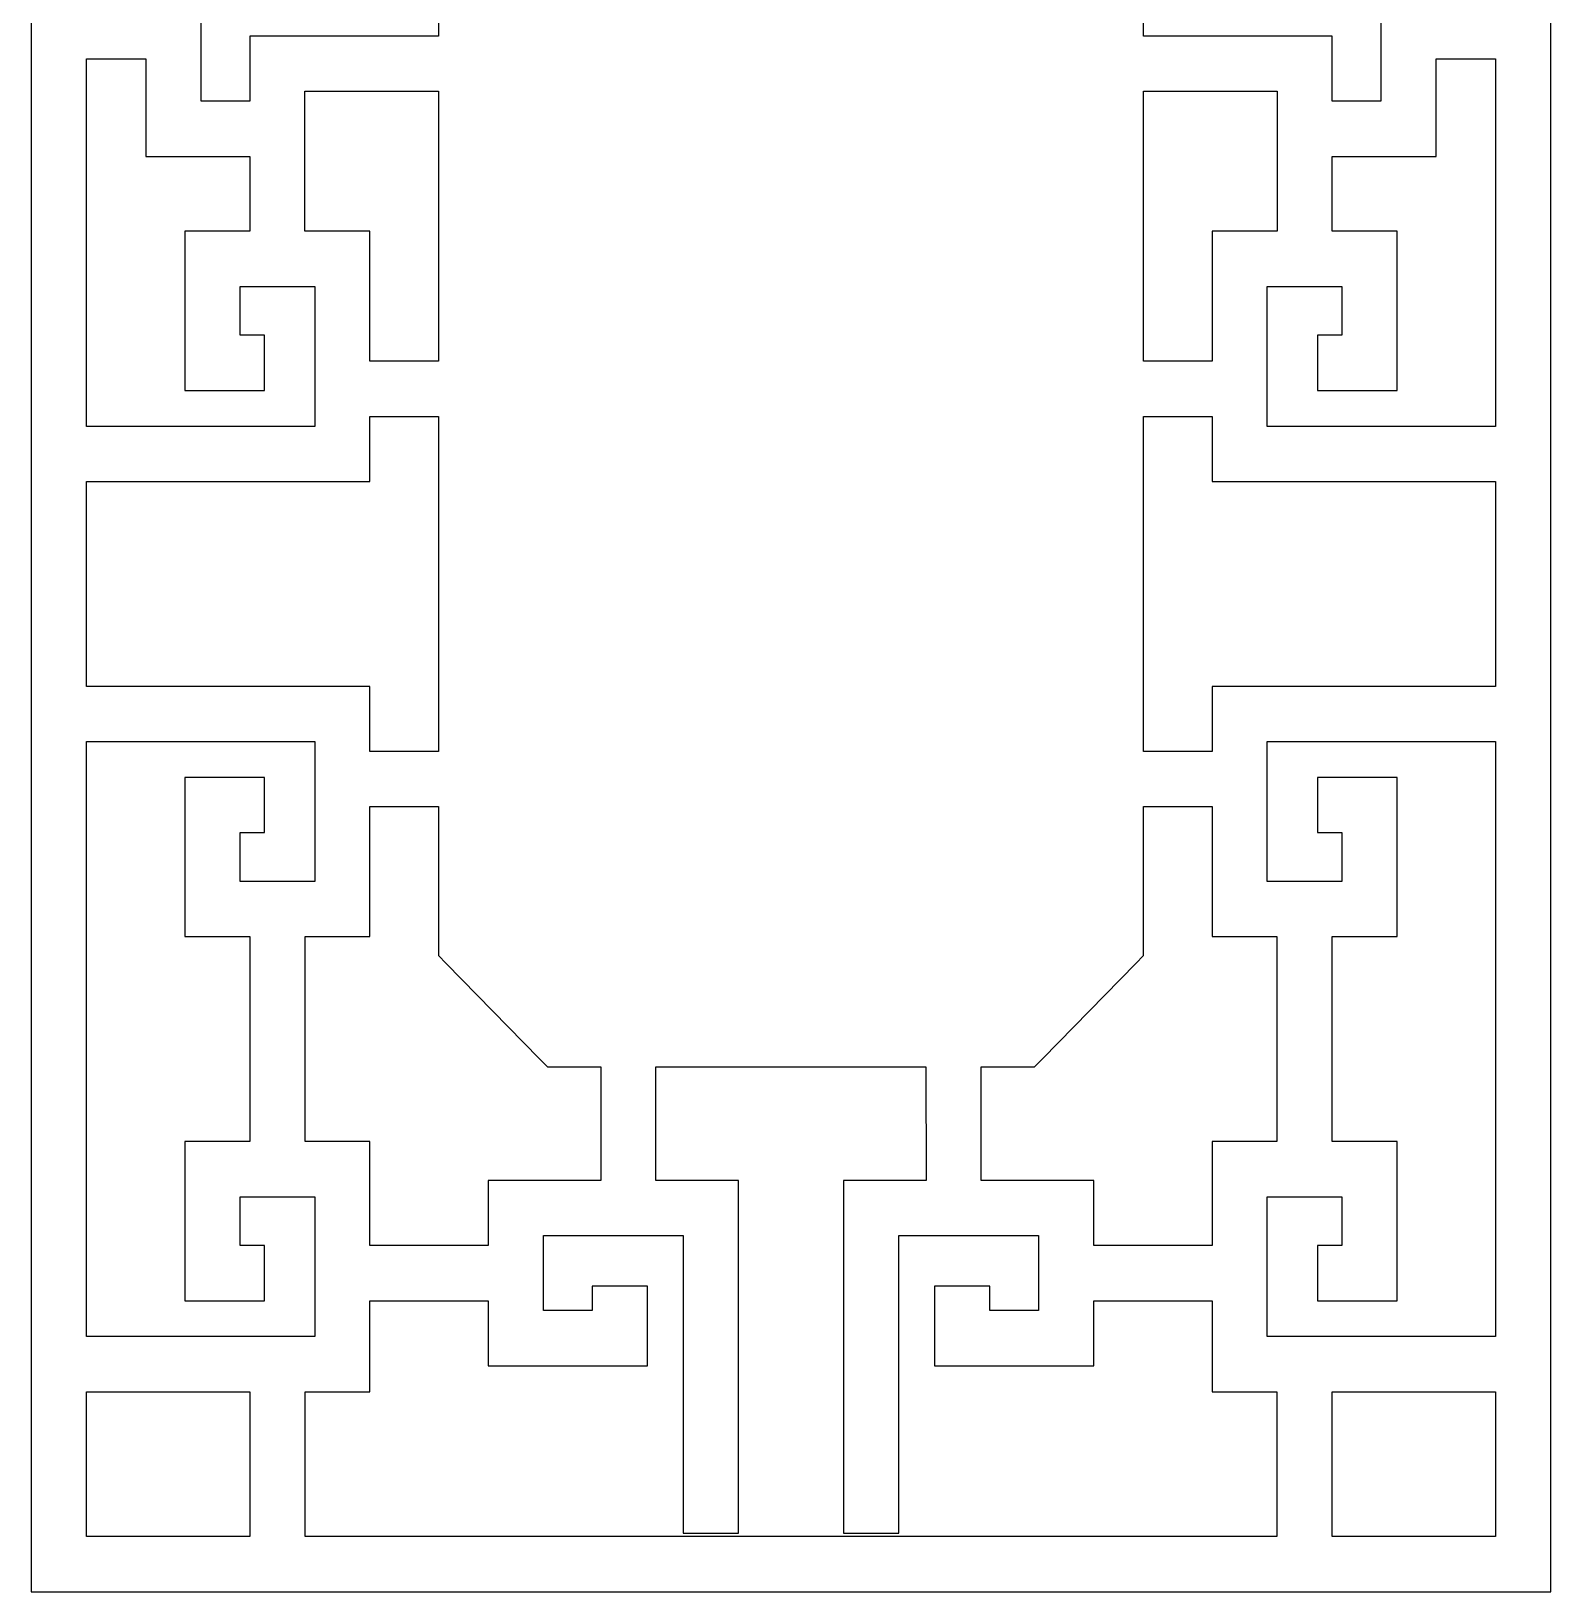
# Model space of a CAD drawing. Header units: centimetres. Extents: x -33 to 28, y -87 to 46.
# Drawn here: x -32.7 to 28.3, y -87.3 to -24.7 of the extents above; entities that cross this region are included whole.
import ezdxf

# ---------------------------------------------------------------- set-up
doc = ezdxf.new("R2010")
doc.units = ezdxf.units.CM
doc.header["$MEASUREMENT"] = 0
doc.layers.add('layer 1', color=7, linetype='Continuous')

msp = doc.modelspace()

# ---------------------------------------------------------------- linework, layer by layer
at = {"layer": 'layer 1', "color": 242}
for points, knots in [([(28.32138, 45.78749), (28.32138, 45.78749), (28.32138, 37.75961), (28.32138, 37.75961), (28.32138, 37.75961), (28.32138, 37.75961), (28.32138, 35.55055), (28.32138, 35.55055), (28.32138, 35.55055), (28.32138, 35.55055), (28.32138, 11.66928), (28.32138, 11.66928), (28.32138, 11.66928), (28.32138, 11.66928), (28.32138, 9.46022), (28.32138, 9.46022), (28.32138, 9.46022), (28.32138, 9.46022), (28.32138, 1.23308), (28.32138, 1.23308), (28.32138, 1.23308), (28.32138, 1.23308), (28.32138, -0.97598), (28.32138, -0.97598), (28.32138, -0.97598), (28.32138, -0.97598), (28.32138, -40.5116), (28.32138, -40.5116), (28.32138, -40.5116), (28.32138, -40.5116), (28.32138, -42.72066), (28.32138, -42.72066), (28.32138, -42.72066), (28.32138, -42.72066), (28.32138, -50.9478), (28.32138, -50.9478), (28.32138, -50.9478), (28.32138, -50.9478), (28.32138, -53.15686), (28.32138, -53.15686), (28.32138, -53.15686), (28.32138, -53.15686), (28.32138, -77.03813), (28.32138, -77.03813), (28.32138, -77.03813), (28.32138, -77.03813), (28.32138, -79.24719), (28.32138, -79.24719), (28.32138, -79.24719), (28.32138, -79.24719), (28.32138, -87.27496), (28.32138, -87.27496), (28.32138, -87.27496), (28.32138, -87.27496), (-32.66557, -87.27496), (-32.66557, -87.27496), (-32.66557, -87.27496), (-32.66557, -87.27496), (-32.66557, 45.78749), (-32.66557, 45.78749), (-32.66557, 45.78749), (-32.66557, 45.78749), (28.32138, 45.78749), (28.32138, 45.78749)], [0, 0, 0, 0, 0.05882353, 0.05882353, 0.05882353, 0.05882353, 0.11764706, 0.11764706, 0.11764706, 0.11764706, 0.17647059, 0.17647059, 0.17647059, 0.17647059, 0.23529412, 0.23529412, 0.23529412, 0.23529412, 0.29411765, 0.29411765, 0.29411765, 0.29411765, 0.35294118, 0.35294118, 0.35294118, 0.35294118, 0.41176471, 0.41176471, 0.41176471, 0.41176471, 0.47058824, 0.47058824, 0.47058824, 0.47058824, 0.52941176, 0.52941176, 0.52941176, 0.52941176, 0.58823529, 0.58823529, 0.58823529, 0.58823529, 0.64705882, 0.64705882, 0.64705882, 0.64705882, 0.70588235, 0.70588235, 0.70588235, 0.70588235, 0.76470588, 0.76470588, 0.76470588, 0.76470588, 0.82352941, 0.82352941, 0.82352941, 0.82352941, 0.88235294, 0.88235294, 0.88235294, 0.88235294, 1, 1, 1, 1]), ([(-16.32196, -24.85736), (-16.32196, -24.85736), (-16.32196, -16.63011), (-16.32196, -16.63011), (-16.32196, -16.63011), (-16.32196, -16.63011), (-22.78369, -16.63016), (-22.78369, -16.63016), (-22.78369, -16.63016), (-22.78369, -16.63016), (-23.88822, -16.63016), (-23.88822, -16.63016), (-23.88822, -16.63016), (-23.88822, -16.63016), (-23.88822, -15.52563), (-23.88822, -15.52563), (-23.88822, -15.52563), (-23.88822, -15.52563), (-23.88822, -14.02541), (-23.88822, -14.02541), (-23.88822, -14.02541), (-23.88822, -14.02541), (-25.84939, -14.02541), (-25.84939, -14.02541), (-25.84939, -14.02541), (-25.84939, -14.02541), (-25.84939, -27.46206), (-25.84939, -27.46206), (-25.84939, -27.46206), (-25.84939, -27.46206), (-23.88822, -27.46206), (-23.88822, -27.46206), (-23.88822, -27.46206), (-23.88822, -27.46206), (-23.88822, -25.96183), (-23.88822, -25.96183), (-23.88822, -25.96183), (-23.88822, -25.96183), (-23.88822, -24.85725), (-23.88822, -24.85725), (-23.88822, -24.85725), (-23.88822, -24.85725), (-22.78369, -24.8573), (-22.78369, -24.8573), (-22.78369, -24.8573), (-22.78369, -24.8573), (-16.32196, -24.85736), (-16.32196, -24.85736)], [0, 0, 0, 0, 0.07692308, 0.07692308, 0.07692308, 0.07692308, 0.15384615, 0.15384615, 0.15384615, 0.15384615, 0.23076923, 0.23076923, 0.23076923, 0.23076923, 0.30769231, 0.30769231, 0.30769231, 0.30769231, 0.38461538, 0.38461538, 0.38461538, 0.38461538, 0.46153846, 0.46153846, 0.46153846, 0.46153846, 0.53846154, 0.53846154, 0.53846154, 0.53846154, 0.61538462, 0.61538462, 0.61538462, 0.61538462, 0.69230769, 0.69230769, 0.69230769, 0.69230769, 0.76923077, 0.76923077, 0.76923077, 0.76923077, 0.84615385, 0.84615385, 0.84615385, 0.84615385, 1, 1, 1, 1]), ([(11.97776, -16.63016), (11.97776, -16.63016), (11.97776, -24.85741), (11.97776, -24.85741), (11.97776, -24.85741), (11.97776, -24.85741), (18.4395, -24.85736), (18.4395, -24.85736), (18.4395, -24.85736), (18.4395, -24.85736), (19.54397, -24.8573), (19.54397, -24.8573), (19.54397, -24.8573), (19.54397, -24.8573), (19.54403, -25.96189), (19.54403, -25.96189), (19.54403, -25.96189), (19.54403, -25.96189), (19.54403, -27.46211), (19.54403, -27.46211), (19.54403, -27.46211), (19.54403, -27.46211), (21.5052, -27.46211), (21.5052, -27.46211), (21.5052, -27.46211), (21.5052, -27.46211), (21.5052, -14.02547), (21.5052, -14.02547), (21.5052, -14.02547), (21.5052, -14.02547), (19.54403, -14.02547), (19.54403, -14.02547), (19.54403, -14.02547), (19.54403, -14.02547), (19.54403, -15.52569), (19.54403, -15.52569), (19.54403, -15.52569), (19.54403, -15.52569), (19.54397, -16.63022), (19.54397, -16.63022), (19.54397, -16.63022), (19.54397, -16.63022), (18.4395, -16.63022), (18.4395, -16.63022), (18.4395, -16.63022), (18.4395, -16.63022), (11.97776, -16.63016), (11.97776, -16.63016)], [0, 0, 0, 0, 0.07692308, 0.07692308, 0.07692308, 0.07692308, 0.15384615, 0.15384615, 0.15384615, 0.15384615, 0.23076923, 0.23076923, 0.23076923, 0.23076923, 0.30769231, 0.30769231, 0.30769231, 0.30769231, 0.38461538, 0.38461538, 0.38461538, 0.38461538, 0.46153846, 0.46153846, 0.46153846, 0.46153846, 0.53846154, 0.53846154, 0.53846154, 0.53846154, 0.61538462, 0.61538462, 0.61538462, 0.61538462, 0.69230769, 0.69230769, 0.69230769, 0.69230769, 0.76923077, 0.76923077, 0.76923077, 0.76923077, 0.84615385, 0.84615385, 0.84615385, 0.84615385, 1, 1, 1, 1]), ([(-30.44787, -40.51155), (-30.44787, -40.51155), (-21.27925, -40.5116), (-21.27925, -40.5116), (-21.27925, -40.5116), (-21.27925, -40.5116), (-21.2792, -34.89781), (-21.2792, -34.89781), (-21.2792, -34.89781), (-21.2792, -34.89781), (-24.28391, -34.89781), (-24.28391, -34.89781), (-24.28391, -34.89781), (-24.28391, -34.89781), (-24.28391, -36.8546), (-24.28391, -36.8546), (-24.28391, -36.8546), (-24.28391, -36.8546), (-23.30552, -36.8546), (-23.30552, -36.8546), (-23.30552, -36.8546), (-23.30552, -36.8546), (-23.30552, -39.07231), (-23.30552, -39.07231), (-23.30552, -39.07231), (-23.30552, -39.07231), (-25.39277, -39.07231), (-25.39277, -39.07231), (-25.39277, -39.07231), (-25.39277, -39.07231), (-26.50162, -39.07231), (-26.50162, -39.07231), (-26.50162, -39.07231), (-26.50162, -39.07231), (-26.50162, -37.96346), (-26.50162, -37.96346), (-26.50162, -37.96346), (-26.50162, -37.96346), (-26.50162, -33.78895), (-26.50162, -33.78895), (-26.50162, -33.78895), (-26.50162, -33.78895), (-26.50162, -32.6801), (-26.50162, -32.6801), (-26.50162, -32.6801), (-26.50162, -32.6801), (-25.39277, -32.6801), (-25.39277, -32.6801), (-25.39277, -32.6801), (-25.39277, -32.6801), (-23.88828, -32.6801), (-23.88828, -32.6801), (-23.88828, -32.6801), (-23.88828, -32.6801), (-23.88822, -29.67976), (-23.88822, -29.67976), (-23.88822, -29.67976), (-23.88822, -29.67976), (-26.95825, -29.67976), (-26.95825, -29.67976), (-26.95825, -29.67976), (-26.95825, -29.67976), (-28.0671, -29.67976), (-28.0671, -29.67976), (-28.0671, -29.67976), (-28.0671, -29.67976), (-28.0671, -28.57091), (-28.0671, -28.57091), (-28.0671, -28.57091), (-28.0671, -28.57091), (-28.0671, -25.7618), (-28.0671, -25.7618), (-28.0671, -25.7618), (-28.0671, -25.7618), (-30.44787, -25.76174), (-30.44787, -25.76174), (-30.44787, -25.76174), (-30.44787, -25.76174), (-30.44787, -40.51155), (-30.44787, -40.51155)], [0, 0, 0, 0, 0.04761905, 0.04761905, 0.04761905, 0.04761905, 0.0952381, 0.0952381, 0.0952381, 0.0952381, 0.14285714, 0.14285714, 0.14285714, 0.14285714, 0.19047619, 0.19047619, 0.19047619, 0.19047619, 0.23809524, 0.23809524, 0.23809524, 0.23809524, 0.28571429, 0.28571429, 0.28571429, 0.28571429, 0.33333333, 0.33333333, 0.33333333, 0.33333333, 0.38095238, 0.38095238, 0.38095238, 0.38095238, 0.42857143, 0.42857143, 0.42857143, 0.42857143, 0.47619048, 0.47619048, 0.47619048, 0.47619048, 0.52380952, 0.52380952, 0.52380952, 0.52380952, 0.57142857, 0.57142857, 0.57142857, 0.57142857, 0.61904762, 0.61904762, 0.61904762, 0.61904762, 0.66666667, 0.66666667, 0.66666667, 0.66666667, 0.71428571, 0.71428571, 0.71428571, 0.71428571, 0.76190476, 0.76190476, 0.76190476, 0.76190476, 0.80952381, 0.80952381, 0.80952381, 0.80952381, 0.85714286, 0.85714286, 0.85714286, 0.85714286, 0.9047619, 0.9047619, 0.9047619, 0.9047619, 1, 1, 1, 1]), ([(26.10367, -25.7618), (26.10367, -25.7618), (23.72291, -25.76185), (23.72291, -25.76185), (23.72291, -25.76185), (23.72291, -25.76185), (23.72291, -28.57097), (23.72291, -28.57097), (23.72291, -28.57097), (23.72291, -28.57097), (23.72291, -29.67982), (23.72291, -29.67982), (23.72291, -29.67982), (23.72291, -29.67982), (22.61406, -29.67982), (22.61406, -29.67982), (22.61406, -29.67982), (22.61406, -29.67982), (19.54403, -29.67982), (19.54403, -29.67982), (19.54403, -29.67982), (19.54403, -29.67982), (19.54408, -32.68016), (19.54408, -32.68016), (19.54408, -32.68016), (19.54408, -32.68016), (21.04858, -32.68016), (21.04858, -32.68016), (21.04858, -32.68016), (21.04858, -32.68016), (22.15743, -32.68016), (22.15743, -32.68016), (22.15743, -32.68016), (22.15743, -32.68016), (22.15743, -33.78901), (22.15743, -33.78901), (22.15743, -33.78901), (22.15743, -33.78901), (22.15743, -37.96351), (22.15743, -37.96351), (22.15743, -37.96351), (22.15743, -37.96351), (22.15743, -39.07236), (22.15743, -39.07236), (22.15743, -39.07236), (22.15743, -39.07236), (21.04858, -39.07236), (21.04858, -39.07236), (21.04858, -39.07236), (21.04858, -39.07236), (18.96132, -39.07236), (18.96132, -39.07236), (18.96132, -39.07236), (18.96132, -39.07236), (18.96132, -36.85466), (18.96132, -36.85466), (18.96132, -36.85466), (18.96132, -36.85466), (19.93972, -36.85466), (19.93972, -36.85466), (19.93972, -36.85466), (19.93972, -36.85466), (19.93972, -34.89786), (19.93972, -34.89786), (19.93972, -34.89786), (19.93972, -34.89786), (16.93501, -34.89786), (16.93501, -34.89786), (16.93501, -34.89786), (16.93501, -34.89786), (16.93506, -40.51166), (16.93506, -40.51166), (16.93506, -40.51166), (16.93506, -40.51166), (26.10367, -40.5116), (26.10367, -40.5116), (26.10367, -40.5116), (26.10367, -40.5116), (26.10367, -25.7618), (26.10367, -25.7618)], [0, 0, 0, 0, 0.04761905, 0.04761905, 0.04761905, 0.04761905, 0.0952381, 0.0952381, 0.0952381, 0.0952381, 0.14285714, 0.14285714, 0.14285714, 0.14285714, 0.19047619, 0.19047619, 0.19047619, 0.19047619, 0.23809524, 0.23809524, 0.23809524, 0.23809524, 0.28571429, 0.28571429, 0.28571429, 0.28571429, 0.33333333, 0.33333333, 0.33333333, 0.33333333, 0.38095238, 0.38095238, 0.38095238, 0.38095238, 0.42857143, 0.42857143, 0.42857143, 0.42857143, 0.47619048, 0.47619048, 0.47619048, 0.47619048, 0.52380952, 0.52380952, 0.52380952, 0.52380952, 0.57142857, 0.57142857, 0.57142857, 0.57142857, 0.61904762, 0.61904762, 0.61904762, 0.61904762, 0.66666667, 0.66666667, 0.66666667, 0.66666667, 0.71428571, 0.71428571, 0.71428571, 0.71428571, 0.76190476, 0.76190476, 0.76190476, 0.76190476, 0.80952381, 0.80952381, 0.80952381, 0.80952381, 0.85714286, 0.85714286, 0.85714286, 0.85714286, 0.9047619, 0.9047619, 0.9047619, 0.9047619, 1, 1, 1, 1]), ([(-16.32196, -37.89814), (-16.32196, -37.89814), (-16.32196, -27.06642), (-16.32196, -27.06642), (-16.32196, -27.06642), (-16.32196, -27.06642), (-21.67916, -27.06636), (-21.67916, -27.06636), (-21.67916, -27.06636), (-21.67916, -27.06636), (-21.67922, -32.6801), (-21.67922, -32.6801), (-21.67922, -32.6801), (-21.67922, -32.6801), (-20.17467, -32.6801), (-20.17467, -32.6801), (-20.17467, -32.6801), (-20.17467, -32.6801), (-19.07014, -32.6801), (-19.07014, -32.6801), (-19.07014, -32.6801), (-19.07014, -32.6801), (-19.07014, -33.78895), (-19.07014, -33.78895), (-19.07014, -33.78895), (-19.07014, -33.78895), (-19.0702, -37.89814), (-19.0702, -37.89814), (-19.0702, -37.89814), (-19.0702, -37.89814), (-16.32196, -37.89814), (-16.32196, -37.89814)], [0, 0, 0, 0, 0.11111111, 0.11111111, 0.11111111, 0.11111111, 0.22222222, 0.22222222, 0.22222222, 0.22222222, 0.33333333, 0.33333333, 0.33333333, 0.33333333, 0.44444444, 0.44444444, 0.44444444, 0.44444444, 0.55555556, 0.55555556, 0.55555556, 0.55555556, 0.66666667, 0.66666667, 0.66666667, 0.66666667, 0.77777778, 0.77777778, 0.77777778, 0.77777778, 1, 1, 1, 1]), ([(11.97776, -27.06647), (11.97776, -27.06647), (11.97776, -37.89814), (11.97776, -37.89814), (11.97776, -37.89814), (11.97776, -37.89814), (14.726, -37.89814), (14.726, -37.89814), (14.726, -37.89814), (14.726, -37.89814), (14.72595, -33.78901), (14.72595, -33.78901), (14.72595, -33.78901), (14.72595, -33.78901), (14.72589, -32.68016), (14.72589, -32.68016), (14.72589, -32.68016), (14.72589, -32.68016), (15.83048, -32.68016), (15.83048, -32.68016), (15.83048, -32.68016), (15.83048, -32.68016), (17.33502, -32.68016), (17.33502, -32.68016), (17.33502, -32.68016), (17.33502, -32.68016), (17.33497, -27.06642), (17.33497, -27.06642), (17.33497, -27.06642), (17.33497, -27.06642), (11.97776, -27.06647), (11.97776, -27.06647)], [0, 0, 0, 0, 0.11111111, 0.11111111, 0.11111111, 0.11111111, 0.22222222, 0.22222222, 0.22222222, 0.22222222, 0.33333333, 0.33333333, 0.33333333, 0.33333333, 0.44444444, 0.44444444, 0.44444444, 0.44444444, 0.55555556, 0.55555556, 0.55555556, 0.55555556, 0.66666667, 0.66666667, 0.66666667, 0.66666667, 0.77777778, 0.77777778, 0.77777778, 0.77777778, 1, 1, 1, 1]), ([(-16.32196, -53.55261), (-16.32196, -53.55261), (-16.32196, -40.11585), (-16.32196, -40.11585), (-16.32196, -40.11585), (-16.32196, -40.11585), (-19.0702, -40.11585), (-19.0702, -40.11585), (-19.0702, -40.11585), (-19.0702, -40.11585), (-19.0702, -41.61613), (-19.0702, -41.61613), (-19.0702, -41.61613), (-19.0702, -41.61613), (-19.07025, -42.72066), (-19.07025, -42.72066), (-19.07025, -42.72066), (-19.07025, -42.72066), (-20.17472, -42.72066), (-20.17472, -42.72066), (-20.17472, -42.72066), (-20.17472, -42.72066), (-30.44787, -42.7206), (-30.44787, -42.7206), (-30.44787, -42.7206), (-30.44787, -42.7206), (-30.44787, -50.9478), (-30.44787, -50.9478), (-30.44787, -50.9478), (-30.44787, -50.9478), (-20.17472, -50.94774), (-20.17472, -50.94774), (-20.17472, -50.94774), (-20.17472, -50.94774), (-19.07025, -50.94769), (-19.07025, -50.94769), (-19.07025, -50.94769), (-19.07025, -50.94769), (-19.0702, -52.05227), (-19.0702, -52.05227), (-19.0702, -52.05227), (-19.0702, -52.05227), (-19.0702, -53.55261), (-19.0702, -53.55261), (-19.0702, -53.55261), (-19.0702, -53.55261), (-16.32196, -53.55261), (-16.32196, -53.55261)], [0, 0, 0, 0, 0.07692308, 0.07692308, 0.07692308, 0.07692308, 0.15384615, 0.15384615, 0.15384615, 0.15384615, 0.23076923, 0.23076923, 0.23076923, 0.23076923, 0.30769231, 0.30769231, 0.30769231, 0.30769231, 0.38461538, 0.38461538, 0.38461538, 0.38461538, 0.46153846, 0.46153846, 0.46153846, 0.46153846, 0.53846154, 0.53846154, 0.53846154, 0.53846154, 0.61538462, 0.61538462, 0.61538462, 0.61538462, 0.69230769, 0.69230769, 0.69230769, 0.69230769, 0.76923077, 0.76923077, 0.76923077, 0.76923077, 0.84615385, 0.84615385, 0.84615385, 0.84615385, 1, 1, 1, 1]), ([(26.10367, -42.72066), (26.10367, -42.72066), (15.83053, -42.72072), (15.83053, -42.72072), (15.83053, -42.72072), (15.83053, -42.72072), (14.726, -42.72072), (14.726, -42.72072), (14.726, -42.72072), (14.726, -42.72072), (14.726, -41.61619), (14.726, -41.61619), (14.726, -41.61619), (14.726, -41.61619), (14.726, -40.11585), (14.726, -40.11585), (14.726, -40.11585), (14.726, -40.11585), (11.97776, -40.11585), (11.97776, -40.11585), (11.97776, -40.11585), (11.97776, -40.11585), (11.97776, -53.55261), (11.97776, -53.55261), (11.97776, -53.55261), (11.97776, -53.55261), (14.726, -53.55261), (14.726, -53.55261), (14.726, -53.55261), (14.726, -53.55261), (14.726, -52.05227), (14.726, -52.05227), (14.726, -52.05227), (14.726, -52.05227), (14.726, -50.94769), (14.726, -50.94769), (14.726, -50.94769), (14.726, -50.94769), (15.83053, -50.94774), (15.83053, -50.94774), (15.83053, -50.94774), (15.83053, -50.94774), (26.10367, -50.9478), (26.10367, -50.9478), (26.10367, -50.9478), (26.10367, -50.9478), (26.10367, -42.72066), (26.10367, -42.72066)], [0, 0, 0, 0, 0.07692308, 0.07692308, 0.07692308, 0.07692308, 0.15384615, 0.15384615, 0.15384615, 0.15384615, 0.23076923, 0.23076923, 0.23076923, 0.23076923, 0.30769231, 0.30769231, 0.30769231, 0.30769231, 0.38461538, 0.38461538, 0.38461538, 0.38461538, 0.46153846, 0.46153846, 0.46153846, 0.46153846, 0.53846154, 0.53846154, 0.53846154, 0.53846154, 0.61538462, 0.61538462, 0.61538462, 0.61538462, 0.69230769, 0.69230769, 0.69230769, 0.69230769, 0.76923077, 0.76923077, 0.76923077, 0.76923077, 0.84615385, 0.84615385, 0.84615385, 0.84615385, 1, 1, 1, 1]), ([(-30.44787, -77.03813), (-30.44787, -77.03813), (-21.27925, -77.03819), (-21.27925, -77.03819), (-21.27925, -77.03819), (-21.27925, -77.03819), (-21.2792, -71.42445), (-21.2792, -71.42445), (-21.2792, -71.42445), (-21.2792, -71.42445), (-24.28391, -71.42445), (-24.28391, -71.42445), (-24.28391, -71.42445), (-24.28391, -71.42445), (-24.28391, -73.38124), (-24.28391, -73.38124), (-24.28391, -73.38124), (-24.28391, -73.38124), (-23.30552, -73.38124), (-23.30552, -73.38124), (-23.30552, -73.38124), (-23.30552, -73.38124), (-23.30552, -75.59895), (-23.30552, -75.59895), (-23.30552, -75.59895), (-23.30552, -75.59895), (-25.39277, -75.59895), (-25.39277, -75.59895), (-25.39277, -75.59895), (-25.39277, -75.59895), (-26.50162, -75.59895), (-26.50162, -75.59895), (-26.50162, -75.59895), (-26.50162, -75.59895), (-26.50162, -74.49009), (-26.50162, -74.49009), (-26.50162, -74.49009), (-26.50162, -74.49009), (-26.50162, -70.31559), (-26.50162, -70.31559), (-26.50162, -70.31559), (-26.50162, -70.31559), (-26.50162, -69.20674), (-26.50162, -69.20674), (-26.50162, -69.20674), (-26.50162, -69.20674), (-25.39277, -69.20674), (-25.39277, -69.20674), (-25.39277, -69.20674), (-25.39277, -69.20674), (-23.89249, -69.20674), (-23.89249, -69.20674), (-23.89249, -69.20674), (-23.89249, -69.20674), (-23.89249, -60.98825), (-23.89249, -60.98825), (-23.89249, -60.98825), (-23.89249, -60.98825), (-25.39277, -60.98825), (-25.39277, -60.98825), (-25.39277, -60.98825), (-25.39277, -60.98825), (-26.50162, -60.98825), (-26.50162, -60.98825), (-26.50162, -60.98825), (-26.50162, -60.98825), (-26.50162, -59.87939), (-26.50162, -59.87939), (-26.50162, -59.87939), (-26.50162, -59.87939), (-26.50162, -55.70489), (-26.50162, -55.70489), (-26.50162, -55.70489), (-26.50162, -55.70489), (-26.50162, -54.59604), (-26.50162, -54.59604), (-26.50162, -54.59604), (-26.50162, -54.59604), (-25.39277, -54.59604), (-25.39277, -54.59604), (-25.39277, -54.59604), (-25.39277, -54.59604), (-23.30552, -54.59604), (-23.30552, -54.59604), (-23.30552, -54.59604), (-23.30552, -54.59604), (-23.30552, -56.81375), (-23.30552, -56.81375), (-23.30552, -56.81375), (-23.30552, -56.81375), (-24.28391, -56.81375), (-24.28391, -56.81375), (-24.28391, -56.81375), (-24.28391, -56.81375), (-24.28391, -58.77054), (-24.28391, -58.77054), (-24.28391, -58.77054), (-24.28391, -58.77054), (-21.2792, -58.77054), (-21.2792, -58.77054), (-21.2792, -58.77054), (-21.2792, -58.77054), (-21.27925, -53.1568), (-21.27925, -53.1568), (-21.27925, -53.1568), (-21.27925, -53.1568), (-30.44787, -53.15686), (-30.44787, -53.15686), (-30.44787, -53.15686), (-30.44787, -53.15686), (-30.44787, -77.03813), (-30.44787, -77.03813)], [0, 0, 0, 0, 0.03448276, 0.03448276, 0.03448276, 0.03448276, 0.06896552, 0.06896552, 0.06896552, 0.06896552, 0.10344828, 0.10344828, 0.10344828, 0.10344828, 0.13793103, 0.13793103, 0.13793103, 0.13793103, 0.17241379, 0.17241379, 0.17241379, 0.17241379, 0.20689655, 0.20689655, 0.20689655, 0.20689655, 0.24137931, 0.24137931, 0.24137931, 0.24137931, 0.27586207, 0.27586207, 0.27586207, 0.27586207, 0.31034483, 0.31034483, 0.31034483, 0.31034483, 0.34482759, 0.34482759, 0.34482759, 0.34482759, 0.37931034, 0.37931034, 0.37931034, 0.37931034, 0.4137931, 0.4137931, 0.4137931, 0.4137931, 0.44827586, 0.44827586, 0.44827586, 0.44827586, 0.48275862, 0.48275862, 0.48275862, 0.48275862, 0.51724138, 0.51724138, 0.51724138, 0.51724138, 0.55172414, 0.55172414, 0.55172414, 0.55172414, 0.5862069, 0.5862069, 0.5862069, 0.5862069, 0.62068966, 0.62068966, 0.62068966, 0.62068966, 0.65517241, 0.65517241, 0.65517241, 0.65517241, 0.68965517, 0.68965517, 0.68965517, 0.68965517, 0.72413793, 0.72413793, 0.72413793, 0.72413793, 0.75862069, 0.75862069, 0.75862069, 0.75862069, 0.79310345, 0.79310345, 0.79310345, 0.79310345, 0.82758621, 0.82758621, 0.82758621, 0.82758621, 0.86206897, 0.86206897, 0.86206897, 0.86206897, 0.89655172, 0.89655172, 0.89655172, 0.89655172, 0.93103448, 0.93103448, 0.93103448, 0.93103448, 1, 1, 1, 1]), ([(26.10367, -53.15686), (26.10367, -53.15686), (16.93506, -53.1568), (16.93506, -53.1568), (16.93506, -53.1568), (16.93506, -53.1568), (16.93501, -58.77054), (16.93501, -58.77054), (16.93501, -58.77054), (16.93501, -58.77054), (19.93972, -58.77054), (19.93972, -58.77054), (19.93972, -58.77054), (19.93972, -58.77054), (19.93972, -56.81375), (19.93972, -56.81375), (19.93972, -56.81375), (19.93972, -56.81375), (18.96132, -56.81375), (18.96132, -56.81375), (18.96132, -56.81375), (18.96132, -56.81375), (18.96132, -54.59604), (18.96132, -54.59604), (18.96132, -54.59604), (18.96132, -54.59604), (21.04858, -54.59604), (21.04858, -54.59604), (21.04858, -54.59604), (21.04858, -54.59604), (22.15743, -54.59604), (22.15743, -54.59604), (22.15743, -54.59604), (22.15743, -54.59604), (22.15743, -55.70489), (22.15743, -55.70489), (22.15743, -55.70489), (22.15743, -55.70489), (22.15743, -59.87939), (22.15743, -59.87939), (22.15743, -59.87939), (22.15743, -59.87939), (22.15743, -60.98825), (22.15743, -60.98825), (22.15743, -60.98825), (22.15743, -60.98825), (21.04858, -60.98825), (21.04858, -60.98825), (21.04858, -60.98825), (21.04858, -60.98825), (19.54841, -60.98825), (19.54841, -60.98825), (19.54841, -60.98825), (19.54841, -60.98825), (19.54841, -69.20674), (19.54841, -69.20674), (19.54841, -69.20674), (19.54841, -69.20674), (21.04858, -69.20674), (21.04858, -69.20674), (21.04858, -69.20674), (21.04858, -69.20674), (22.15743, -69.20674), (22.15743, -69.20674), (22.15743, -69.20674), (22.15743, -69.20674), (22.15743, -70.31559), (22.15743, -70.31559), (22.15743, -70.31559), (22.15743, -70.31559), (22.15743, -74.49009), (22.15743, -74.49009), (22.15743, -74.49009), (22.15743, -74.49009), (22.15743, -75.59895), (22.15743, -75.59895), (22.15743, -75.59895), (22.15743, -75.59895), (21.04858, -75.59895), (21.04858, -75.59895), (21.04858, -75.59895), (21.04858, -75.59895), (18.96132, -75.59895), (18.96132, -75.59895), (18.96132, -75.59895), (18.96132, -75.59895), (18.96132, -73.38124), (18.96132, -73.38124), (18.96132, -73.38124), (18.96132, -73.38124), (19.93972, -73.38124), (19.93972, -73.38124), (19.93972, -73.38124), (19.93972, -73.38124), (19.93972, -71.42445), (19.93972, -71.42445), (19.93972, -71.42445), (19.93972, -71.42445), (16.93501, -71.42445), (16.93501, -71.42445), (16.93501, -71.42445), (16.93501, -71.42445), (16.93506, -77.03819), (16.93506, -77.03819), (16.93506, -77.03819), (16.93506, -77.03819), (26.10367, -77.03813), (26.10367, -77.03813), (26.10367, -77.03813), (26.10367, -77.03813), (26.10367, -53.15686), (26.10367, -53.15686)], [0, 0, 0, 0, 0.03448276, 0.03448276, 0.03448276, 0.03448276, 0.06896552, 0.06896552, 0.06896552, 0.06896552, 0.10344828, 0.10344828, 0.10344828, 0.10344828, 0.13793103, 0.13793103, 0.13793103, 0.13793103, 0.17241379, 0.17241379, 0.17241379, 0.17241379, 0.20689655, 0.20689655, 0.20689655, 0.20689655, 0.24137931, 0.24137931, 0.24137931, 0.24137931, 0.27586207, 0.27586207, 0.27586207, 0.27586207, 0.31034483, 0.31034483, 0.31034483, 0.31034483, 0.34482759, 0.34482759, 0.34482759, 0.34482759, 0.37931034, 0.37931034, 0.37931034, 0.37931034, 0.4137931, 0.4137931, 0.4137931, 0.4137931, 0.44827586, 0.44827586, 0.44827586, 0.44827586, 0.48275862, 0.48275862, 0.48275862, 0.48275862, 0.51724138, 0.51724138, 0.51724138, 0.51724138, 0.55172414, 0.55172414, 0.55172414, 0.55172414, 0.5862069, 0.5862069, 0.5862069, 0.5862069, 0.62068966, 0.62068966, 0.62068966, 0.62068966, 0.65517241, 0.65517241, 0.65517241, 0.65517241, 0.68965517, 0.68965517, 0.68965517, 0.68965517, 0.72413793, 0.72413793, 0.72413793, 0.72413793, 0.75862069, 0.75862069, 0.75862069, 0.75862069, 0.79310345, 0.79310345, 0.79310345, 0.79310345, 0.82758621, 0.82758621, 0.82758621, 0.82758621, 0.86206897, 0.86206897, 0.86206897, 0.86206897, 0.89655172, 0.89655172, 0.89655172, 0.89655172, 0.93103448, 0.93103448, 0.93103448, 0.93103448, 1, 1, 1, 1]), ([(-16.32196, -61.29352), (-16.32196, -61.29352), (-16.32196, -55.77032), (-16.32196, -55.77032), (-16.32196, -55.77032), (-16.32196, -55.77032), (-19.0702, -55.77032), (-19.0702, -55.77032), (-19.0702, -55.77032), (-19.0702, -55.77032), (-19.07014, -59.87939), (-19.07014, -59.87939), (-19.07014, -59.87939), (-19.07014, -59.87939), (-19.07014, -60.98825), (-19.07014, -60.98825), (-19.07014, -60.98825), (-19.07014, -60.98825), (-20.17467, -60.98825), (-20.17467, -60.98825), (-20.17467, -60.98825), (-20.17467, -60.98825), (-21.67478, -60.98825), (-21.67478, -60.98825), (-21.67478, -60.98825), (-21.67478, -60.98825), (-21.67478, -69.20674), (-21.67478, -69.20674), (-21.67478, -69.20674), (-21.67478, -69.20674), (-20.17467, -69.20674), (-20.17467, -69.20674), (-20.17467, -69.20674), (-20.17467, -69.20674), (-19.07014, -69.20674), (-19.07014, -69.20674), (-19.07014, -69.20674), (-19.07014, -69.20674), (-19.07014, -70.31559), (-19.07014, -70.31559), (-19.07014, -70.31559), (-19.07014, -70.31559), (-19.07014, -73.38568), (-19.07014, -73.38568), (-19.07014, -73.38568), (-19.07014, -73.38568), (-14.32602, -73.38568), (-14.32602, -73.38568), (-14.32602, -73.38568), (-14.32602, -73.38568), (-14.32602, -71.88102), (-14.32602, -71.88102), (-14.32602, -71.88102), (-14.32602, -71.88102), (-14.32602, -70.77643), (-14.32602, -70.77643), (-14.32602, -70.77643), (-14.32602, -70.77643), (-13.21717, -70.77649), (-13.21717, -70.77649), (-13.21717, -70.77649), (-13.21717, -70.77649), (-9.79935, -70.77649), (-9.79935, -70.77649), (-9.79935, -70.77649), (-9.79935, -70.77649), (-9.79929, -66.20674), (-9.79929, -66.20674), (-9.79929, -66.20674), (-9.79929, -66.20674), (-11.48968, -66.20674), (-11.48968, -66.20674), (-11.48968, -66.20674), (-11.48968, -66.20674), (-11.95124, -66.20674), (-11.95124, -66.20674), (-11.95124, -66.20674), (-11.95124, -66.20674), (-12.27802, -65.87319), (-12.27802, -65.87319), (-12.27802, -65.87319), (-12.27802, -65.87319), (-16.00577, -62.06883), (-16.00577, -62.06883), (-16.00577, -62.06883), (-16.00577, -62.06883), (-16.32196, -61.74609), (-16.32196, -61.74609), (-16.32196, -61.74609), (-16.32196, -61.74609), (-16.32196, -61.29352), (-16.32196, -61.29352)], [0, 0, 0, 0, 0.04166667, 0.04166667, 0.04166667, 0.04166667, 0.08333333, 0.08333333, 0.08333333, 0.08333333, 0.125, 0.125, 0.125, 0.125, 0.16666667, 0.16666667, 0.16666667, 0.16666667, 0.20833333, 0.20833333, 0.20833333, 0.20833333, 0.25, 0.25, 0.25, 0.25, 0.29166667, 0.29166667, 0.29166667, 0.29166667, 0.33333333, 0.33333333, 0.33333333, 0.33333333, 0.375, 0.375, 0.375, 0.375, 0.41666667, 0.41666667, 0.41666667, 0.41666667, 0.45833333, 0.45833333, 0.45833333, 0.45833333, 0.5, 0.5, 0.5, 0.5, 0.54166667, 0.54166667, 0.54166667, 0.54166667, 0.58333333, 0.58333333, 0.58333333, 0.58333333, 0.625, 0.625, 0.625, 0.625, 0.66666667, 0.66666667, 0.66666667, 0.66666667, 0.70833333, 0.70833333, 0.70833333, 0.70833333, 0.75, 0.75, 0.75, 0.75, 0.79166667, 0.79166667, 0.79166667, 0.79166667, 0.83333333, 0.83333333, 0.83333333, 0.83333333, 0.875, 0.875, 0.875, 0.875, 0.91666667, 0.91666667, 0.91666667, 0.91666667, 1, 1, 1, 1]), ([(11.97776, -55.77032), (11.97776, -55.77032), (11.97776, -61.29352), (11.97776, -61.29352), (11.97776, -61.29352), (11.97776, -61.29352), (11.97776, -61.74609), (11.97776, -61.74609), (11.97776, -61.74609), (11.97776, -61.74609), (11.66157, -62.06883), (11.66157, -62.06883), (11.66157, -62.06883), (11.66157, -62.06883), (7.93389, -65.87319), (7.93389, -65.87319), (7.93389, -65.87319), (7.93389, -65.87319), (7.60705, -66.20674), (7.60705, -66.20674), (7.60705, -66.20674), (7.60705, -66.20674), (7.14555, -66.20674), (7.14555, -66.20674), (7.14555, -66.20674), (7.14555, -66.20674), (5.45499, -66.20674), (5.45499, -66.20674), (5.45499, -66.20674), (5.45499, -66.20674), (5.45504, -70.77649), (5.45504, -70.77649), (5.45504, -70.77649), (5.45504, -70.77649), (8.87286, -70.77649), (8.87286, -70.77649), (8.87286, -70.77649), (8.87286, -70.77649), (9.98172, -70.77643), (9.98172, -70.77643), (9.98172, -70.77643), (9.98172, -70.77643), (9.98172, -71.88102), (9.98172, -71.88102), (9.98172, -71.88102), (9.98172, -71.88102), (9.98172, -73.38568), (9.98172, -73.38568), (9.98172, -73.38568), (9.98172, -73.38568), (14.72595, -73.38568), (14.72595, -73.38568), (14.72595, -73.38568), (14.72595, -73.38568), (14.72595, -70.31559), (14.72595, -70.31559), (14.72595, -70.31559), (14.72595, -70.31559), (14.72589, -69.20674), (14.72589, -69.20674), (14.72589, -69.20674), (14.72589, -69.20674), (15.83048, -69.20674), (15.83048, -69.20674), (15.83048, -69.20674), (15.83048, -69.20674), (17.3307, -69.20674), (17.3307, -69.20674), (17.3307, -69.20674), (17.3307, -69.20674), (17.3307, -60.98825), (17.3307, -60.98825), (17.3307, -60.98825), (17.3307, -60.98825), (15.83048, -60.98825), (15.83048, -60.98825), (15.83048, -60.98825), (15.83048, -60.98825), (14.72589, -60.98825), (14.72589, -60.98825), (14.72589, -60.98825), (14.72589, -60.98825), (14.72595, -59.87939), (14.72595, -59.87939), (14.72595, -59.87939), (14.72595, -59.87939), (14.726, -55.77032), (14.726, -55.77032), (14.726, -55.77032), (14.726, -55.77032), (11.97776, -55.77032), (11.97776, -55.77032)], [0, 0, 0, 0, 0.04166667, 0.04166667, 0.04166667, 0.04166667, 0.08333333, 0.08333333, 0.08333333, 0.08333333, 0.125, 0.125, 0.125, 0.125, 0.16666667, 0.16666667, 0.16666667, 0.16666667, 0.20833333, 0.20833333, 0.20833333, 0.20833333, 0.25, 0.25, 0.25, 0.25, 0.29166667, 0.29166667, 0.29166667, 0.29166667, 0.33333333, 0.33333333, 0.33333333, 0.33333333, 0.375, 0.375, 0.375, 0.375, 0.41666667, 0.41666667, 0.41666667, 0.41666667, 0.45833333, 0.45833333, 0.45833333, 0.45833333, 0.5, 0.5, 0.5, 0.5, 0.54166667, 0.54166667, 0.54166667, 0.54166667, 0.58333333, 0.58333333, 0.58333333, 0.58333333, 0.625, 0.625, 0.625, 0.625, 0.66666667, 0.66666667, 0.66666667, 0.66666667, 0.70833333, 0.70833333, 0.70833333, 0.70833333, 0.75, 0.75, 0.75, 0.75, 0.79166667, 0.79166667, 0.79166667, 0.79166667, 0.83333333, 0.83333333, 0.83333333, 0.83333333, 0.875, 0.875, 0.875, 0.875, 0.91666667, 0.91666667, 0.91666667, 0.91666667, 1, 1, 1, 1]), ([(17.3307, -85.0573), (17.3307, -85.0573), (17.3307, -79.24724), (17.3307, -79.24724), (17.3307, -79.24724), (17.3307, -79.24724), (15.83053, -79.24724), (15.83053, -79.24724), (15.83053, -79.24724), (15.83053, -79.24724), (14.726, -79.24724), (14.726, -79.24724), (14.726, -79.24724), (14.726, -79.24724), (14.726, -78.14271), (14.726, -78.14271), (14.726, -78.14271), (14.726, -78.14271), (14.726, -75.59474), (14.726, -75.59474), (14.726, -75.59474), (14.726, -75.59474), (9.98172, -75.59474), (9.98172, -75.59474), (9.98172, -75.59474), (9.98172, -75.59474), (9.98172, -77.09912), (9.98172, -77.09912), (9.98172, -77.09912), (9.98172, -77.09912), (9.98172, -78.20797), (9.98172, -78.20797), (9.98172, -78.20797), (9.98172, -78.20797), (8.87286, -78.20797), (8.87286, -78.20797), (8.87286, -78.20797), (8.87286, -78.20797), (4.69836, -78.20797), (4.69836, -78.20797), (4.69836, -78.20797), (4.69836, -78.20797), (3.58951, -78.20797), (3.58951, -78.20797), (3.58951, -78.20797), (3.58951, -78.20797), (3.58951, -77.09912), (3.58951, -77.09912), (3.58951, -77.09912), (3.58951, -77.09912), (3.58951, -75.01187), (3.58951, -75.01187), (3.58951, -75.01187), (3.58951, -75.01187), (5.80721, -75.01187), (5.80721, -75.01187), (5.80721, -75.01187), (5.80721, -75.01187), (5.80721, -75.99026), (5.80721, -75.99026), (5.80721, -75.99026), (5.80721, -75.99026), (7.76401, -75.99026), (7.76401, -75.99026), (7.76401, -75.99026), (7.76401, -75.99026), (7.76401, -72.98555), (7.76401, -72.98555), (7.76401, -72.98555), (7.76401, -72.98555), (2.15027, -72.9856), (2.15027, -72.9856), (2.15027, -72.9856), (2.15027, -72.9856), (2.15033, -84.92635), (2.15033, -84.92635), (2.15033, -84.92635), (2.15033, -84.92635), (-0.05873, -84.92635), (-0.05873, -84.92635), (-0.05873, -84.92635), (-0.05873, -84.92635), (-0.05879, -71.88107), (-0.05879, -71.88107), (-0.05879, -71.88107), (-0.05879, -71.88107), (-0.05884, -70.77654), (-0.05884, -70.77654), (-0.05884, -70.77654), (-0.05884, -70.77654), (1.04574, -70.77654), (1.04574, -70.77654), (1.04574, -70.77654), (1.04574, -70.77654), (3.24598, -70.77654), (3.24598, -70.77654), (3.24598, -70.77654), (3.24598, -70.77654), (3.24593, -66.20674), (3.24593, -66.20674), (3.24593, -66.20674), (3.24593, -66.20674), (-7.59023, -66.20674), (-7.59023, -66.20674), (-7.59023, -66.20674), (-7.59023, -66.20674), (-7.59029, -70.77654), (-7.59029, -70.77654), (-7.59029, -70.77654), (-7.59029, -70.77654), (-5.38999, -70.77654), (-5.38999, -70.77654), (-5.38999, -70.77654), (-5.38999, -70.77654), (-4.28546, -70.77654), (-4.28546, -70.77654), (-4.28546, -70.77654), (-4.28546, -70.77654), (-4.28546, -71.88107), (-4.28546, -71.88107), (-4.28546, -71.88107), (-4.28546, -71.88107), (-4.28552, -84.92635), (-4.28552, -84.92635), (-4.28552, -84.92635), (-4.28552, -84.92635), (-6.49457, -84.92635), (-6.49457, -84.92635), (-6.49457, -84.92635), (-6.49457, -84.92635), (-6.49452, -72.9856), (-6.49452, -72.9856), (-6.49452, -72.9856), (-6.49452, -72.9856), (-12.10831, -72.98555), (-12.10831, -72.98555), (-12.10831, -72.98555), (-12.10831, -72.98555), (-12.10831, -75.99026), (-12.10831, -75.99026), (-12.10831, -75.99026), (-12.10831, -75.99026), (-10.15152, -75.99026), (-10.15152, -75.99026), (-10.15152, -75.99026), (-10.15152, -75.99026), (-10.15152, -75.01187), (-10.15152, -75.01187), (-10.15152, -75.01187), (-10.15152, -75.01187), (-7.93381, -75.01187), (-7.93381, -75.01187), (-7.93381, -75.01187), (-7.93381, -75.01187), (-7.93381, -77.09912), (-7.93381, -77.09912), (-7.93381, -77.09912), (-7.93381, -77.09912), (-7.93381, -78.20797), (-7.93381, -78.20797), (-7.93381, -78.20797), (-7.93381, -78.20797), (-9.04266, -78.20797), (-9.04266, -78.20797), (-9.04266, -78.20797), (-9.04266, -78.20797), (-13.21717, -78.20797), (-13.21717, -78.20797), (-13.21717, -78.20797), (-13.21717, -78.20797), (-14.32602, -78.20797), (-14.32602, -78.20797), (-14.32602, -78.20797), (-14.32602, -78.20797), (-14.32602, -77.09912), (-14.32602, -77.09912), (-14.32602, -77.09912), (-14.32602, -77.09912), (-14.32602, -75.59474), (-14.32602, -75.59474), (-14.32602, -75.59474), (-14.32602, -75.59474), (-19.0702, -75.59474), (-19.0702, -75.59474), (-19.0702, -75.59474), (-19.0702, -75.59474), (-19.0702, -78.14271), (-19.0702, -78.14271), (-19.0702, -78.14271), (-19.0702, -78.14271), (-19.07025, -79.24724), (-19.07025, -79.24724), (-19.07025, -79.24724), (-19.07025, -79.24724), (-20.17472, -79.24724), (-20.17472, -79.24724), (-20.17472, -79.24724), (-20.17472, -79.24724), (-21.67478, -79.24724), (-21.67478, -79.24724), (-21.67478, -79.24724), (-21.67478, -79.24724), (-21.67478, -85.0573), (-21.67478, -85.0573), (-21.67478, -85.0573), (-21.67478, -85.0573), (17.3307, -85.0573), (17.3307, -85.0573)], [0, 0, 0, 0, 0.01886792, 0.01886792, 0.01886792, 0.01886792, 0.03773585, 0.03773585, 0.03773585, 0.03773585, 0.05660377, 0.05660377, 0.05660377, 0.05660377, 0.0754717, 0.0754717, 0.0754717, 0.0754717, 0.09433962, 0.09433962, 0.09433962, 0.09433962, 0.11320755, 0.11320755, 0.11320755, 0.11320755, 0.13207547, 0.13207547, 0.13207547, 0.13207547, 0.1509434, 0.1509434, 0.1509434, 0.1509434, 0.16981132, 0.16981132, 0.16981132, 0.16981132, 0.18867925, 0.18867925, 0.18867925, 0.18867925, 0.20754717, 0.20754717, 0.20754717, 0.20754717, 0.22641509, 0.22641509, 0.22641509, 0.22641509, 0.24528302, 0.24528302, 0.24528302, 0.24528302, 0.26415094, 0.26415094, 0.26415094, 0.26415094, 0.28301887, 0.28301887, 0.28301887, 0.28301887, 0.30188679, 0.30188679, 0.30188679, 0.30188679, 0.32075472, 0.32075472, 0.32075472, 0.32075472, 0.33962264, 0.33962264, 0.33962264, 0.33962264, 0.35849057, 0.35849057, 0.35849057, 0.35849057, 0.37735849, 0.37735849, 0.37735849, 0.37735849, 0.39622642, 0.39622642, 0.39622642, 0.39622642, 0.41509434, 0.41509434, 0.41509434, 0.41509434, 0.43396226, 0.43396226, 0.43396226, 0.43396226, 0.45283019, 0.45283019, 0.45283019, 0.45283019, 0.47169811, 0.47169811, 0.47169811, 0.47169811, 0.49056604, 0.49056604, 0.49056604, 0.49056604, 0.50943396, 0.50943396, 0.50943396, 0.50943396, 0.52830189, 0.52830189, 0.52830189, 0.52830189, 0.54716981, 0.54716981, 0.54716981, 0.54716981, 0.56603774, 0.56603774, 0.56603774, 0.56603774, 0.58490566, 0.58490566, 0.58490566, 0.58490566, 0.60377358, 0.60377358, 0.60377358, 0.60377358, 0.62264151, 0.62264151, 0.62264151, 0.62264151, 0.64150943, 0.64150943, 0.64150943, 0.64150943, 0.66037736, 0.66037736, 0.66037736, 0.66037736, 0.67924528, 0.67924528, 0.67924528, 0.67924528, 0.69811321, 0.69811321, 0.69811321, 0.69811321, 0.71698113, 0.71698113, 0.71698113, 0.71698113, 0.73584906, 0.73584906, 0.73584906, 0.73584906, 0.75471698, 0.75471698, 0.75471698, 0.75471698, 0.77358491, 0.77358491, 0.77358491, 0.77358491, 0.79245283, 0.79245283, 0.79245283, 0.79245283, 0.81132075, 0.81132075, 0.81132075, 0.81132075, 0.83018868, 0.83018868, 0.83018868, 0.83018868, 0.8490566, 0.8490566, 0.8490566, 0.8490566, 0.86792453, 0.86792453, 0.86792453, 0.86792453, 0.88679245, 0.88679245, 0.88679245, 0.88679245, 0.90566038, 0.90566038, 0.90566038, 0.90566038, 0.9245283, 0.9245283, 0.9245283, 0.9245283, 0.94339623, 0.94339623, 0.94339623, 0.94339623, 0.96226415, 0.96226415, 0.96226415, 0.96226415, 1, 1, 1, 1]), ([(-23.89249, -85.0573), (-23.89249, -85.0573), (-23.89249, -79.24724), (-23.89249, -79.24724), (-23.89249, -79.24724), (-23.89249, -79.24724), (-30.44787, -79.24719), (-30.44787, -79.24719), (-30.44787, -79.24719), (-30.44787, -79.24719), (-30.44787, -85.0573), (-30.44787, -85.0573), (-30.44787, -85.0573), (-30.44787, -85.0573), (-23.89249, -85.0573), (-23.89249, -85.0573)], [0, 0, 0, 0, 0.2, 0.2, 0.2, 0.2, 0.4, 0.4, 0.4, 0.4, 0.6, 0.6, 0.6, 0.6, 1, 1, 1, 1]), ([(26.10367, -79.24719), (26.10367, -79.24719), (19.54841, -79.24724), (19.54841, -79.24724), (19.54841, -79.24724), (19.54841, -79.24724), (19.54841, -85.0573), (19.54841, -85.0573), (19.54841, -85.0573), (19.54841, -85.0573), (26.10367, -85.0573), (26.10367, -85.0573), (26.10367, -85.0573), (26.10367, -85.0573), (26.10367, -79.24719), (26.10367, -79.24719)], [0, 0, 0, 0, 0.2, 0.2, 0.2, 0.2, 0.4, 0.4, 0.4, 0.4, 0.6, 0.6, 0.6, 0.6, 1, 1, 1, 1])]:
    msp.add_open_spline(points, degree=3, knots=knots, dxfattribs=at)

doc.saveas('drawing.dxf')
